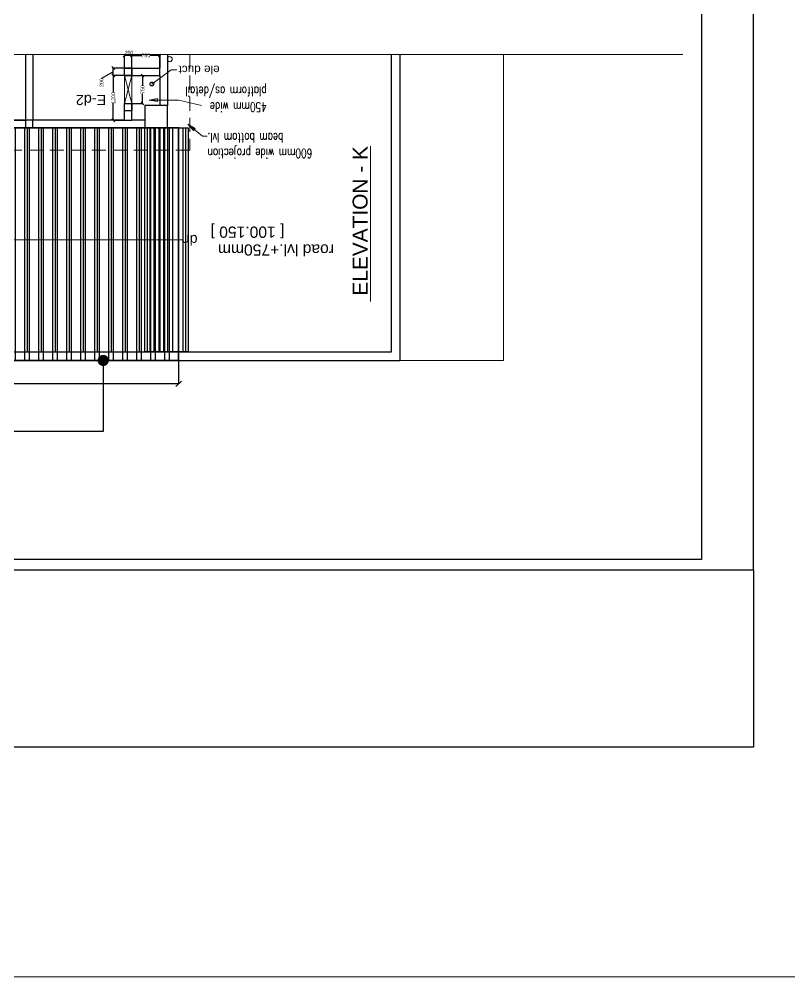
# Model space of a CAD drawing. Header units: inches. Extents: x 148614 to 294443, y 4730 to 138360.
# Drawn here: x 229827 to 250472, y 4730 to 30377 of the extents above; entities that cross this region are included whole.
import ezdxf

# ---------------------------------------------------------------- set-up
doc = ezdxf.new("R2010")
doc.units = ezdxf.units.IN
doc.header["$MEASUREMENT"] = 0
for name, pattern in [('( Hidden )', [0.375, 0.25, -0.125]), ('DASHED2', [0.375, 0.25, -0.125]), ('HIDDEN2', [0.1875, 0.125, -0.0625])]:
    doc.linetypes.add(name, pattern=pattern)
doc.layers.get('DEFPOINTS').update_dxf_attribs({"color": 40, "lineweight": 15})
for name, color, linetype in [('aapl text', 1, 'Continuous'), ('DEVELOPER', 10, 'Continuous'), ('DIM', 7, 'Continuous'), ('DIM 02 DMART', 8, 'Continuous')]:
    doc.layers.add(name, color=color, linetype=linetype)
for name, color, linetype, lineweight in [('BEAM IN MS', 32, 'Continuous', 15), ('BUILDING  LINE', 46, 'Continuous', 0), ('Column', 32, 'Continuous', 30), ('description text', 34, 'Continuous', 15), ('DIAMENSION', 122, 'Continuous', 15), ('dotted gen.& dotted windows', 252, 'HIDDEN2', 15), ('Lvl.', 34, 'Continuous', 13), ('MEP INPUTS', 7, 'Continuous', 15), ('mullion', 6, 'Continuous', 30), ('room text', 7, 'Continuous', 13), ('wall cut', 7, 'Continuous', 30), ('wall ele', 7, 'Continuous', 15)]:
    doc.layers.add(name, color=color, linetype=linetype, lineweight=lineweight)
doc.styles.add('AR', font='arial.ttf')
doc.styles.add('ARIAL', font='arial.ttf')
doc.styles.add('dim detail', font='simplex.shx', dxfattribs={"width": 0.65})
doc.styles.add('dim inside', font='simplex.shx', dxfattribs={"width": 0.7, "height": 100})
doc.styles.add('room text', font='arial.ttf', dxfattribs={"height": 150})
doc.dimstyles.new('dim inside', dxfattribs={"dimtxt": 225, "dimasz": 180, "dimexe": 0, "dimexo": 0, "dimgap": 10, "dimtad": 0, "dimdec": 0, "dimzin": 0, "dimdsep": 46, "dimtxsty": 'dim detail', "dimblk": 'SMALL', "dimcen": 0.09, "dimse1": 1, "dimse2": 1, "dimclrd": 256, "dimclrt": 256, "dimadec": 0, "dimazin": 0, "dimtfac": 1, "dimtdec": 0, "dimtofl": 0, "dimtmove": 1, "dimatfit": 3, "dimldrblk": 'SMALL', "dimfxl": 1, "dimtolj": 1, "dimtzin": 0, "dimlwd": -1, "dimarcsym": 2})
doc.dimstyles.new('Dmart', dxfattribs={"dimtxt": 100, "dimasz": 75, "dimexe": 0.0625, "dimexo": 0.0625, "dimgap": 0.09, "dimtad": 0, "dimdec": 0, "dimzin": 0, "dimdsep": 46, "dimtxsty": 'ARIAL', "dimblk": 'OBLIQUE', "dimcen": 0.09, "dimclrt": 252, "dimadec": 0, "dimazin": 0, "dimtfac": 1, "dimtdec": 0, "dimtofl": 0, "dimtmove": 1, "dimatfit": 3, "dimldrblk": 'OBLIQUE', "dimfxl": 1, "dimtolj": 1, "dimtzin": 0, "dimarcsym": 0})

# ---------------------------------------------------------------- blocks, each defined once
blk = doc.blocks.new('_Oblique')
at = {"color": 0, "linetype": 'ByBlock', "lineweight": -2}
blk.add_line((-0.5, -0.5), (0.5, 0.5), dxfattribs=at)
blk = doc.blocks.new('*D329')
at = {"layer": 'DEFPOINTS', "color": 0}
for p in [(233597, 29405), (232847, 28867), (233597, 28867)]:
    blk.add_point(p, dxfattribs=at)
at = {"layer": 'DIM 02 DMART', "color": 0, "lineweight": -2}
for p, q in [((232847, 28867), (232847, 29405)), ((232847, 29405), (233112, 29405)), ((233597, 29405), (233332, 29405)), ((233597, 28867), (233597, 29405))]:
    blk.add_line(p, q, dxfattribs=at)
at = {"layer": 'DIM 02 DMART', "color": 0, "lineweight": -2, "xscale": 75, "yscale": 75, "zscale": 75, "rotation": 180}
blk.add_blockref('_Oblique', (232847, 29405), dxfattribs=at)
at = {"layer": 'DIM 02 DMART', "color": 0, "lineweight": -2, "xscale": 75, "yscale": 75, "zscale": 75}
blk.add_blockref('_Oblique', (233597, 29405), dxfattribs=at)
at = {"layer": 'DIM 02 DMART', "color": 252, "insert": (233222, 29405), "char_height": 100, "attachment_point": 5, "style": 'ARIAL'}
blk.add_mtext('\\A1;750', dxfattribs=at)
blk = doc.blocks.new('*D330')
at = {"layer": 'DEFPOINTS', "color": 0}
for p in [(232647, 29405), (232647, 29067), (232847, 28867)]:
    blk.add_point(p, dxfattribs=at)
at = {"layer": 'DIM 02 DMART', "color": 0, "lineweight": -2}
for p, q in [((232647, 29067), (232647, 29405)), ((232847, 29405), (232647, 29405)), ((232847, 28867), (232847, 29405))]:
    blk.add_line(p, q, dxfattribs=at)
at = {"layer": 'DIM 02 DMART', "color": 0, "lineweight": -2, "xscale": 75, "yscale": 75, "zscale": 75, "rotation": 180}
blk.add_blockref('_Oblique', (232647, 29405), dxfattribs=at)
at = {"layer": 'DIM 02 DMART', "color": 0, "lineweight": -2, "xscale": 75, "yscale": 75, "zscale": 75}
blk.add_blockref('_Oblique', (232847, 29405), dxfattribs=at)
at = {"layer": 'DIM 02 DMART', "color": 252, "insert": (232770, 29480), "char_height": 100, "attachment_point": 5, "style": 'ARIAL'}
blk.add_mtext('\\A1;200', dxfattribs=at)
blk = doc.blocks.new('*D331')
at = {"layer": 'DEFPOINTS', "color": 0}
for p in [(232350, 28867), (232847, 28867), (232847, 27667)]:
    blk.add_point(p, dxfattribs=at)
at = {"layer": 'DIM 02 DMART', "color": 0, "lineweight": -2}
for p, q in [((232847, 28867), (232350, 28867)), ((232350, 28867), (232350, 28412)), ((232350, 27667), (232350, 28123)), ((232847, 27667), (232350, 27667))]:
    blk.add_line(p, q, dxfattribs=at)
at = {"layer": 'DIM 02 DMART', "color": 0, "lineweight": -2, "xscale": 75, "yscale": 75, "zscale": 75}
for p, rotation in [((232350, 28867), 90), ((232350, 27667), 270)]:
    blk.add_blockref('_Oblique', p, dxfattribs=dict(at, rotation=rotation))
at = {"layer": 'DIM 02 DMART', "color": 252, "insert": (232350, 28267), "char_height": 100, "attachment_point": 5, "rotation": 90, "style": 'ARIAL'}
blk.add_mtext('\\A1;1200', dxfattribs=at)
blk = doc.blocks.new('*D332')
at = {"layer": 'DEFPOINTS', "color": 0}
for p in [(232350, 29067), (232847, 29067), (232847, 28867)]:
    blk.add_point(p, dxfattribs=at)
at = {"layer": 'DIM 02 DMART', "color": 0, "lineweight": -2}
for p, q in [((232847, 29067), (232350, 29067)), ((232350, 28867), (232350, 29067)), ((232350, 28967), (232034, 28788)), ((232034, 28788), (232034, 28788)), ((232847, 28867), (232350, 28867))]:
    blk.add_line(p, q, dxfattribs=at)
at = {"layer": 'DIM 02 DMART', "color": 0, "lineweight": -2, "xscale": 75, "yscale": 75, "zscale": 75}
for p, rotation in [((232350, 29067), 90), ((232350, 28867), 270)]:
    blk.add_blockref('_Oblique', p, dxfattribs=dict(at, rotation=rotation))
at = {"layer": 'DIM 02 DMART', "color": 252, "insert": (232034, 28677), "char_height": 100, "attachment_point": 5, "rotation": 90, "style": 'ARIAL'}
blk.add_mtext('\\A1;200', dxfattribs=at)
blk = doc.blocks.new('*D345')
at = {"layer": 'DEFPOINTS', "color": 0}
for p in [(229021, 27667), (229997, 27667), (229997, 27467)]:
    blk.add_point(p, dxfattribs=at)
at = {"layer": 'DIM 02 DMART', "color": 0, "lineweight": -2}
for p, q in [((229997, 27667), (229021, 27667)), ((229021, 27467), (229021, 27667)), ((229997, 27467), (229021, 27467))]:
    blk.add_line(p, q, dxfattribs=at)
at = {"layer": 'DIM 02 DMART', "color": 0, "lineweight": -2, "xscale": 75, "yscale": 75, "zscale": 75}
for p, rotation in [((229021, 27667), 90), ((229021, 27467), 270)]:
    blk.add_blockref('_Oblique', p, dxfattribs=dict(at, rotation=rotation))
at = {"layer": 'DIM 02 DMART', "color": 252, "insert": (228946, 27590), "char_height": 100, "attachment_point": 5, "rotation": 90, "style": 'ARIAL'}
blk.add_mtext('\\A1;200', dxfattribs=at)
blk = doc.blocks.new('*D348')
at = {"layer": 'DEFPOINTS', "color": 0}
for p in [(232847, 28867), (232847, 28117), (233132, 28117)]:
    blk.add_point(p, dxfattribs=at)
at = {"layer": 'DIM 02 DMART', "color": 0, "lineweight": -2}
for p, q in [((232847, 28867), (233132, 28867)), ((233132, 28867), (233132, 28602)), ((233132, 28117), (233132, 28382)), ((232847, 28117), (233132, 28117))]:
    blk.add_line(p, q, dxfattribs=at)
at = {"layer": 'DIM 02 DMART', "color": 0, "lineweight": -2, "xscale": 75, "yscale": 75, "zscale": 75}
for p, rotation in [((233132, 28867), 90), ((233132, 28117), 270)]:
    blk.add_blockref('_Oblique', p, dxfattribs=dict(at, rotation=rotation))
at = {"layer": 'DIM 02 DMART', "color": 252, "insert": (233132, 28492), "char_height": 100, "attachment_point": 5, "rotation": 90, "style": 'ARIAL'}
blk.add_mtext('\\A1;750', dxfattribs=at)
blk = doc.blocks.new('*D337')
at = {"layer": 'DEFPOINTS', "color": 0}
for p in [(207847, 21237), (234097, 21237), (207847, 20611)]:
    blk.add_point(p, dxfattribs=at)
at = {"layer": 'DEVELOPER', "color": 0, "lineweight": -2}
for p, q in [((207847, 21237), (207847, 20611)), ((234097, 21237), (234097, 20611)), ((207847, 20611), (220406, 20611)), ((234097, 20611), (221539, 20611))]:
    blk.add_line(p, q, dxfattribs=at)
at = {"layer": 'DEVELOPER', "color": 0, "lineweight": -2, "xscale": 150, "yscale": 150, "zscale": 150, "rotation": 180}
blk.add_blockref('_Oblique', (207847, 20611), dxfattribs=at)
at = {"layer": 'DEVELOPER', "color": 0, "lineweight": -2, "xscale": 150, "yscale": 150, "zscale": 150}
blk.add_blockref('_Oblique', (234097, 20611), dxfattribs=at)
at = {"layer": 'DEVELOPER', "color": 252, "insert": (220972, 20611), "char_height": 300, "attachment_point": 5, "style": 'ARIAL'}
blk.add_mtext('\\A1;26250', dxfattribs=at)
blk = doc.blocks.new('DOT')
at = {"layer": 'DIM', "color": 0, "linetype": 'ByBlock'}
blk.add_line((-0.5, 0), (-1, 0), dxfattribs=at)
at = {"layer": 'DIM', "color": 0, "linetype": 'ByBlock', "const_width": 0.5}
blk.add_lwpolyline([(-0.25, 0, 1), (0.25, 0, 1)], format="xyb", close=True, dxfattribs=at)

msp = doc.modelspace()

# ---------------------------------------------------------------- hatches: boundary and pattern name
at = {"layer": 'aapl text'}
h = msp.add_hatch(dxfattribs=at)
h.set_pattern_fill('ANSI31', color=253, scale=3000, angle=225)
h.set_pattern_definition([(270, (780921.86, 86399.76), (375, 1e-10), [])])
h.paths.add_polyline_path([(233197.2, 21467.2), (208447.2, 21467.2), (208447.2, 27467.2), (233197.2, 27467.2)])
at = {"layer": 'DEVELOPER'}
h = msp.add_hatch(dxfattribs=at)
h.set_pattern_fill('ANSI32', color=256, scale=1000, angle=225, style=0)
h.set_pattern_definition([(270, (539480.3, 119090.3), (375, -9e-14), []), (270, (539355.3, 118965.3), (375, -9e-14), [])])
h.paths.add_polyline_path([(221068.4, 21237.2), (234097.2, 21237.2), (234097.2, 27467.2), (221068.4, 27467.2)])

# ---------------------------------------------------------------- linework, layer by layer
at = {"layer": 'aapl text', "color": 253}
msp.add_lwpolyline([(234352.2, 21467.2), (233197.2, 21467.2), (233197.2, 27467.2), (234352.2, 27467.2)], close=True, dxfattribs=at)
for points in [[(233261, 21467.2), (233261, 27467.2)], [(233332.7, 21467.2), (233332.7, 27467.2)], [(233444.3, 21467.2), (233444.3, 27467.2)], [(233607.7, 21467.2), (233607.7, 27467.2)], [(233702.9, 21467.2), (233702.9, 27467.2)], [(233810.9, 21467.2), (233810.9, 27467.2)], [(233941.7, 21467.2), (233941.7, 27467.2)], [(234105.1, 21467.2), (234105.1, 27467.2)], [(234216.7, 21467.2), (234216.7, 27467.2)], [(234288.5, 21467.2), (234288.5, 27467.2)]]:
    msp.add_lwpolyline(points, dxfattribs=at)
at = {"layer": 'BEAM IN MS'}
msp.add_lwpolyline([(148614, 60177.2), (294442.9, 60177.2), (294442.9, 4730.5), (148614, 4730.5)], close=True, dxfattribs=at)
at = {"layer": 'BUILDING  LINE'}
msp.add_lwpolyline([(233797.2, 29425.8), (233797.2, 27467.2), (200897.2, 27467.2), (200612.7, 29425.8)], dxfattribs=at)
at = {"layer": 'Column', "ltscale": 20}
msp.add_lwpolyline([(233197.2, 27467.2), (233797.2, 27467.2), (233797.2, 28067.2), (233197.2, 28067.2)], close=True, dxfattribs=at)
at = {"layer": 'DEVELOPER', "const_width": 50}
msp.add_lwpolyline([(221068.4, 21237.2), (234097.2, 21237.2), (234097.2, 27467.2), (221068.4, 27467.2)], close=True, dxfattribs=at)
at = {"layer": 'DIAMENSION', "color": 3}
msp.add_lwpolyline([(192500.5, 29425.8), (217670.4, 29425.8), (217670.4, 28945), (217890.7, 29904.3), (217890.7, 29425.8), (247604.2, 29425.8)], dxfattribs=at)
at = {"layer": 'DIM 02 DMART'}
for points in [[(191664, 15633.1), (249499.7, 15633.1), (249499.7, 52714), (191664, 52714)], [(193020.9, 50628.8), (248102.5, 50628.8), (248102.5, 15904.2), (193020.9, 15904.2)], [(191664, 15633.1), (249499.7, 15633.1), (249499.7, 10879.4), (191664, 10879.4)]]:
    msp.add_lwpolyline(points, close=True, dxfattribs=at)
at = {"layer": 'dotted gen.& dotted windows', "linetype": '( Hidden )', "ltscale": 1500}
for points in [[(234397.2, 29425.8), (234397.2, 26867.2), (200378.1, 26867.2), (200006.4, 29425.8)], [(233797.2, 27467.2), (233797.2, 26867.2)]]:
    msp.add_lwpolyline(points, dxfattribs=at)
at = {"layer": 'MEP INPUTS', "color": 7, "linetype": 'ByBlock', "lineweight": 9, "ltscale": 1000}
msp.add_circle((233861.2, 29305.6, -1000), 67.8, dxfattribs=at)
at = {"layer": 'mullion'}
for points in [[(232847.2, 28867.2), (232647.2, 28867.2), (232647.2, 29067.2), (232847.2, 29067.2)], [(232847.2, 27917.2), (232647.2, 27917.2), (232647.2, 28117.2), (232847.2, 28117.2)], [(229997.2, 27467.2), (230197.2, 27467.2), (230197.2, 27667.2), (229997.2, 27667.2)]]:
    msp.add_lwpolyline(points, close=True, dxfattribs=at)
at = {"layer": 'wall cut'}
for p, q in [((229997.2, 29425.8), (229997.2, 27667.2)), ((230197.2, 29425.8), (230197.2, 27667.2)), ((233597.2, 29425.8), (233597.2, 29067.2)), ((233797.2, 29425.8), (233797.2, 28067.2)), ((240027.2, 29425.8), (240027.2, 21237.2)), ((232647.2, 28867.2), (233597.2, 28867.2)), ((233597.2, 28867.2), (233597.2, 28067.2)), ((232647.2, 28117.2), (232847.2, 28117.2)), ((232847.2, 27667.2), (232847.2, 28117.2)), ((232647.2, 27667.2), (224347.2, 27667.2)), ((233197.2, 27467.2), (224347.2, 27467.2)), ((233197.2, 27667.2), (232847.2, 27667.2))]:
    msp.add_line(p, q, dxfattribs=at)
for points in [[(195706, 21467.2), (239797.2, 21467.2), (239797.2, 29425.8)], [(232647.2, 28867.2), (232647.2, 29067.2), (233597.2, 29067.2)], [(232647.2, 27667.2), (232647.2, 28117.2)], [(195507, 21237.2), (240027.2, 21237.2)]]:
    msp.add_lwpolyline(points, dxfattribs=at)
at = {"layer": 'wall ele', "lineweight": 5}
msp.add_line((239797.2, 29425.8, 197.9), (239797.2, 21467.2, 5.6), dxfattribs=at)
at = {"layer": 'wall ele'}
for p, q in [((242797.2, 29425.8), (242797.2, 21237.2)), ((242797.2, 21237.2), (233797.2, 21237.2))]:
    msp.add_line(p, q, dxfattribs=at)
at = {"layer": 'wall ele', "linetype": 'DASHED2', "ltscale": 2000}
for p, q in [((242797.2, 29425.8), (242797.2, 21237.2)), ((242797.2, 21237.2), (233797.2, 21237.2))]:
    msp.add_line(p, q, dxfattribs=at)
at = {"layer": 'wall ele'}
msp.add_lwpolyline([(232847.2, 28117.2), (232647.2, 28117.2), (232647.2, 28867.2), (232847.2, 28867.2)], close=True, dxfattribs=at)
for points in [[(232847.2, 28117.2), (232647.2, 28867.2)], [(232847.2, 28867.2), (232647.2, 28117.2)], [(233567.2, 27467.2), (233567.2, 21462.2)], [(219469.3, 24464.3), (234216.7, 24464.3)]]:
    msp.add_lwpolyline(points, dxfattribs=at)

# ---------------------------------------------------------------- texts
at = {"layer": 'description text', "char_height": 250, "attachment_point": 1, "rotation": 180, "style": 'dim inside'}
for s, insert, width in [('\\pxql;450mm wide \\Pplatform as/detail', (236458.6, 27899), 2413.537), ('\\pxqr;600mm wide projection \\Pbeam bottom lvl.', (240997.5, 26655.5), 6123.997)]:
    msp.add_mtext(s, dxfattribs=dict(at, insert=insert, width=width))
at = {"layer": 'Lvl.', "color": 6, "insert": (236932.9, 24522.6), "char_height": 300, "width": 2814.375, "attachment_point": 1, "rotation": 180, "style": 'ARIAL'}
msp.add_mtext('[ 100.150 ]', dxfattribs=at)
at = {"layer": 'Lvl.', "insert": (238377.5, 24045.4), "char_height": 300, "width": 4174.614, "attachment_point": 1, "rotation": 180, "style": 'ARIAL'}
msp.add_mtext(' road lvl.+750mm', dxfattribs=at)
at = {"layer": 'room text', "lineweight": 0, "ltscale": 300, "style": 'AR'}
msp.add_text('%%U ELEVATION - K', height=400, rotation=90, dxfattribs=at).set_placement((239159.8, 22816.8))
at = {"layer": 'room text', "width": 19110.875, "attachment_point": 7, "rotation": 180, "style": 'room text'}
for s, insert, char_height in [('\\pxql;ele duct', (235198.1, 29134.9), 225), ('dn', (234605.9, 24601.8), 275)]:
    msp.add_mtext(s, dxfattribs=dict(at, insert=insert, char_height=char_height))
at = {"layer": 'room text', "color": 6, "insert": (232157.7, 28353.8), "char_height": 275, "width": 19110.875, "attachment_point": 7, "rotation": 180, "style": 'room text'}
msp.add_mtext('E-d2', dxfattribs=at)

# ---------------------------------------------------------------- dimensions: what is measured, and where the dimension line sits
at = {"layer": 'DEVELOPER'}
dim = msp.add_linear_dim(base=(207847.2, 20611.5), p1=(234097.2, 21237.2), p2=(207847.2, 21237.2), angle=180, dimstyle='Dmart', override={"dimtxt": 300, "dimasz": 150}, dxfattribs=at)
dim.commit()
dim.dimension.update_dxf_attribs({"geometry": '*D337', "text_midpoint": (220972.2, 20611.5)})
at = {"layer": 'DIM 02 DMART'}
for base, p1, p2, angle, picture, middle in [((232647.2, 29405), (232847.2, 28867.2), (232647.2, 29067.2), 180, '*D330', (232770, 29480)), ((233597.2, 29405), (232847.2, 28867.2), (233597.2, 28867.2), 180, '*D329', (233222.2, 29405)), ((232349.6, 28867.2), (232847.2, 27667.2), (232847.2, 28867.2), 270, '*D331', (232349.6, 28267.2)), ((233132.2, 28117.2), (232847.2, 28867.2), (232847.2, 28117.2), 270, '*D348', (233132.2, 28492.2)), ((229020.7, 27667.2), (229997.2, 27467.2), (229997.2, 27667.2), 270, '*D345', (228945.7, 27590))]:
    dim = msp.add_linear_dim(base=base, p1=p1, p2=p2, angle=angle, dimstyle='Dmart', dxfattribs=at)
    dim.commit()
    dim.dimension.update_dxf_attribs({"geometry": picture, "text_midpoint": middle})
dim = msp.add_linear_dim(base=(232349.6, 29067.2), p1=(232847.2, 28867.2), p2=(232847.2, 29067.2), angle=270, dimstyle='Dmart', dxfattribs=at)
dim.commit()
dim.dimension.update_dxf_attribs({"geometry": '*D332', "text_midpoint": (232033.7, 28787.8), "dimtype": 160})

# ---------------------------------------------------------------- leaders
at = {"layer": 'description text'}
for points in [[(233308, 28211), (234103.8, 28208.4), (234708.4, 28067.8)], [(234349.9, 27564.5), (234734.1, 27241), (234859.1, 27241)]]:
    msp.add_leader(points, dimstyle='dim inside', override={"dimasz": 225, "dimldrblk": 'ClosedBlank', "dimfxl": 50}, dxfattribs=at)
at = {"layer": 'DEVELOPER'}
msp.add_leader([(232079.8, 21237.2), (232079.8, 19337.1), (228420.4, 19337.1)], dimstyle='Dmart', override={"dimasz": 300, "dimldrblk": 'Dot'}, dxfattribs=at)
at = {"layer": 'room text'}
msp.add_leader([(233383.4, 28638.8), (233898, 29016.8), (234048.1, 29016.8)], dimstyle='dim inside', override={"dimasz": 200, "dimfxl": 0.5, "dimfxlon": 1}, dxfattribs=at)

doc.saveas('drawing.dxf')
